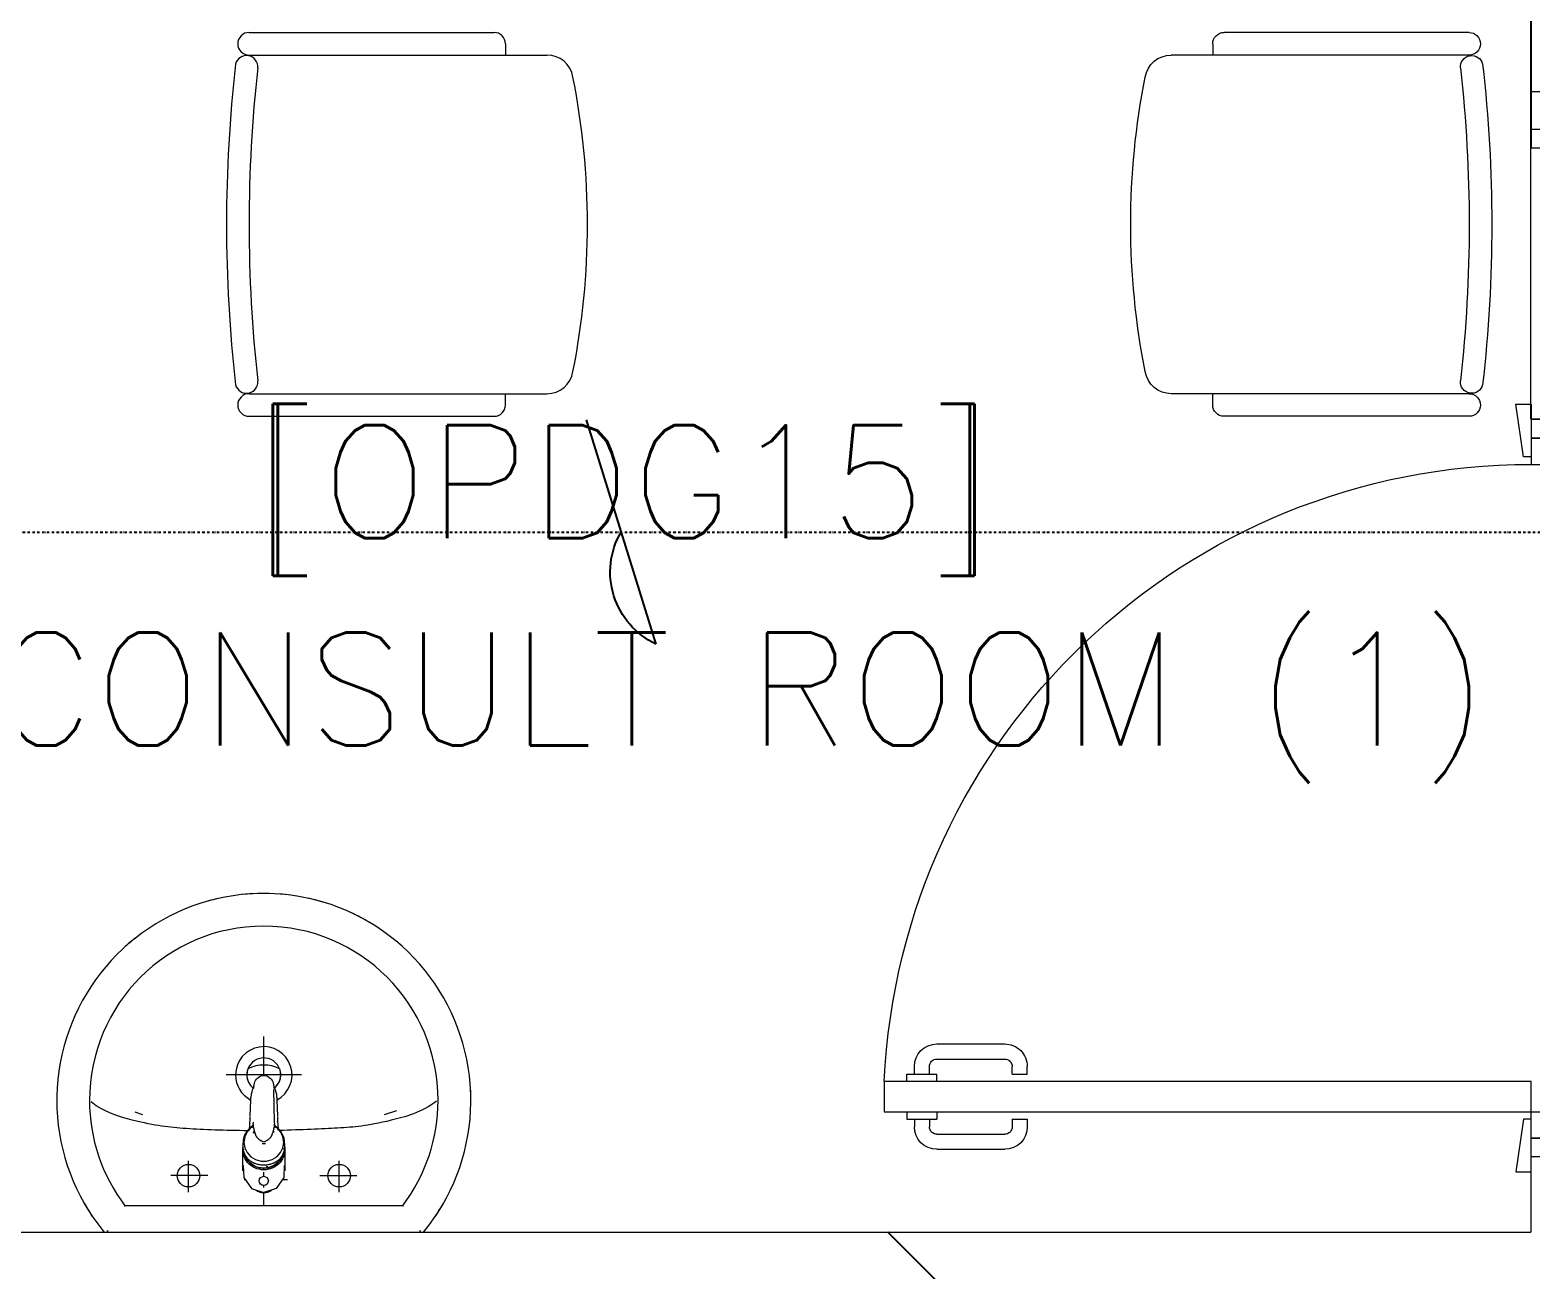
# Model space of a CAD drawing. Header units: inches. Extents: x -12418 to 57169, y -29325 to 19878.
# Drawn here: x 15704 to 17698, y -7218 to -5570 of the extents above; entities that cross this region are included whole.
import ezdxf

# ---------------------------------------------------------------- set-up
doc = ezdxf.new("R2010")
doc.units = ezdxf.units.IN
doc.header["$LTSCALE"] = 25
doc.header["$MEASUREMENT"] = 0
doc.linetypes.add('DASHDOT', pattern=[25.4, 12.7, -6.35, 0, -6.35])
doc.layers.get('0').update_dxf_attribs({"color": 8})
doc.layers.get('Defpoints').update_dxf_attribs({"color": 8})
doc.layers.add('0 @ 50', color=8, linetype='Continuous')
doc.layers.add('T-WIRE', color=140, linetype='Continuous')
for name, color, linetype, lineweight in [('00-Ground Floor$0$72_EGR_BASE_TEXT', 252, 'Continuous', 5), ('00-Ground Floor$0$Aluminum', 251, 'Continuous', 5), ('00-Ground Floor$0$LOADING', 253, 'Continuous', 5), ('00-Ground Floor$0$P-SANR-FIXT', 6, 'Continuous', 18), ('00-Ground Floor$0$P-SANR-FIXT-1', 6, 'Continuous', 13), ('00-Ground Floor$0$Walls', 251, 'Continuous', 5), ('00-Ground Floor$0$Wooden Joinery', 251, 'Continuous', 5), ('E-LITE-CLNG-CNDT', 6, 'DASHDOT', 35), ('T-DATA-CLNG-COND', 51, 'DASHDOT', 25), ('T-DATA-DIM', 251, 'DASHDOT', 25), ('T-DATA-DIM @ 100', 251, 'DASHDOT', 25)]:
    doc.layers.add(name, color=color, linetype=linetype, lineweight=lineweight)
doc.styles.add('00-Ground Floor$0$SIMPLEX', font='SIMPLEX.shx', dxfattribs={"height": 150})
doc.styles.add('DC_Simplex', font='SIMPLEX.shx', dxfattribs={"width": 0.7})
doc.dimstyles.new('DevCad-MM', dxfattribs={"dimscale": 0.01, "dimtxt": 2, "dimasz": 2, "dimexe": 1, "dimexo": 1, "dimgap": 0.6, "dimtad": 1, "dimdec": 0, "dimrnd": 10, "dimzin": 1, "dimdsep": 46, "dimtxsty": 'DC_Simplex', "dimblk1": 'OBLIQUE', "dimblk2": 'OBLIQUE', "dimsah": 1, "dimcen": 3, "dimclrd": 256, "dimclre": 256, "dimclrt": 45, "dimadec": 0, "dimazin": 0, "dimtfac": 1, "dimtdec": 0, "dimtix": 1, "dimtmove": 2, "dimatfit": 2, "dimldrblk": 'OBLIQUE', "dimfxl": 1, "dimtolj": 1, "dimtzin": 0, "dimarcsym": 0})

# ---------------------------------------------------------------- blocks, each defined once
blk = doc.blocks.new('00-Ground Floor$0$A$C72370EFE')
at = {"layer": '00-Ground Floor$0$Wooden Joinery'}
for p, q in [((-0.01, -0.03), (-0.01, -0.07)), ((0, -0.03), (-0.01, -0.03)), ((0.04, -0.03), (0.05, -0.03)), ((0.05, -0.03), (0.05, -0.07)), ((-0.01, -0.04), (-0.02, -0.04)), ((0.05, -0.04), (0.06, -0.04)), ((-0.05, -0.07), (-0.05, -0.16)), ((-0.03, -0.07), (-0.03, -0.16)), ((-0.01, -0.06), (-0.02, -0.06)), ((0, -0.07), (-0.01, -0.07)), ((0.04, -0.07), (0.05, -0.07)), ((0.05, -0.06), (0.06, -0.06)), ((0.07, -0.07), (0.07, -0.16)), ((0.09, -0.07), (0.09, -0.16)), ((-0.01, -0.17), (-0.02, -0.17)), ((-0.01, -0.17), (-0.01, -0.19)), ((0.05, -0.17), (0.06, -0.17)), ((0.05, -0.17), (0.05, -0.19)), ((-0.01, -0.19), (-0.02, -0.19)), ((0.05, -0.19), (0.06, -0.19))]:
    blk.add_line(p, q, dxfattribs=at)
for centre, radius, start, end in [((-0.02, -0.07), 0.03, 90, 180), ((0.06, -0.07), 0.03, 0, 90), ((-0.02, -0.07), 0.01, 90, 180), ((0.06, -0.07), 0.01, 0, 90), ((-0.02, -0.16), 0.03, 180, 270), ((-0.02, -0.16), 0.01, 180, 270), ((0.06, -0.16), 0.01, 270, 0), ((0.06, -0.16), 0.03, 270, 0)]:
    blk.add_arc(centre, radius, start, end, dxfattribs=at)
blk = doc.blocks.new('00-Ground Floor$0$A$C5DAD61B4')
at = {"layer": '00-Ground Floor$0$Wooden Joinery'}
for points in [[(80, 959.1), (80, 969.1), (10, 979.1), (10, 959.1)], [(940, 959.1), (940, 969.1), (1010, 979.1), (1010, 959.1)], [(70, 859.1), (70, 849.1), (0, 839.1), (0, 859.1)], [(120, 859.1), (120, 0), (80, 0), (80, 859.1)], [(950, 859.1), (950, 849.1), (1020, 839.1), (1020, 859.1)]]:
    blk.add_lwpolyline(points, close=True, dxfattribs=at)
for points in [[(45, 859.1), (45, 959.1), (20, 959.1), (20, 859.1), (45, 859.1)], [(45, 859.1), (80, 859.1), (80, 899.1), (90, 899.1), (90, 959.1), (45, 959.1), (45, 859.1)], [(975, 859.1), (940, 859.1), (940, 899.1), (930, 899.1), (930, 959.1), (975, 959.1), (975, 859.1)], [(975, 859.1), (975, 959.1), (1000, 959.1), (1000, 859.1), (975, 859.1)]]:
    blk.add_lwpolyline(points, dxfattribs=at)
blk.add_arc((80, 859.1), 860, 272.666, 0, dxfattribs=at)
at = {"layer": '00-Ground Floor$0$Wooden Joinery', "xscale": 999.9999999998854, "yscale": 999.9999999998854, "zscale": 999.9999999998854, "rotation": 180}
blk.add_blockref('00-Ground Floor$0$A$C72370EFE', (120, 0), dxfattribs=at)
blk = doc.blocks.new('00-Ground Floor$0$GF21016-P')
at = {"layer": '00-Ground Floor$0$LOADING', "extrusion": (-1.24384e-09, -1.20261e-09, -1)}
for p, q in [((0.0128, 0.0179), (0.0128, 0.4136)), ((0.4628, 0.0179), (0.4628, 0.4136)), ((-0.0172, 0.0179), (-0.0172, 0.3435)), ((-0.0022, 0.3585), (0.0128, 0.3585)), ((0.4778, 0.3585), (0.4628, 0.3585)), ((0.4928, 0.0179), (0.4928, 0.3435)), ((0.4778, 0.0029), (0.4778, 0.0029))]:
    blk.add_line(p, q, dxfattribs=at)
for centre, radius, start, end in [((-0.2378, -0.5362), 1.0036, 78.7568, 101.2432), ((-0.0478, 0.4136), 0.035, 0, 80.6557), ((-0.4278, 0.4136), 0.035, 99.3443, 180), ((0.0022, 0.3435), 0.015, 0, 90), ((-0.4778, 0.3435), 0.015, 90, 180), ((-0.0284, 0.0145), 0.015, 284.3864, 95.5209), ((-0.2378, 1.8928), 1.8749, 263.6341, 276.3659), ((-0.4471, 0.0145), 0.015, 84.4791, 255.6136), ((0.0022, 0.0179), 0.015, 270, 0), ((0.0022, 0.0179), 0.015, 180, 270), ((-0.2378, 1.8734), 1.8855, 263.5119, 276.4881), ((-0.4778, 0.0179), 0.015, 270, 0), ((-0.4778, 0.0179), 0.015, 180, 270)]:
    blk.add_arc(centre, radius, start, end, dxfattribs=at)
blk = doc.blocks.new('00-Ground Floor$0$FP_138-161_A_00_GFL_-0_080_Einreichung_Grundrisse_100')
at = {"layer": '00-Ground Floor$0$P-SANR-FIXT'}
blk.add_line((-0.0044, -0.0019), (-0.0045, -0.0021), dxfattribs=at)
at = {"layer": '00-Ground Floor$0$P-SANR-FIXT', "flags": 128}
blk.add_lwpolyline([(-0.0057, -0.0037), (-0.0058, -0.0039), (-0.006, -0.004)], dxfattribs=at)
blk = doc.blocks.new('00-Ground Floor$0$FP_139-161_A_00_GFL_-0_080_Einreichung_Grundrisse_100')
at = {"layer": '00-Ground Floor$0$P-SANR-FIXT'}
blk.add_line((0.0045, -0.0022), (0.0044, -0.002), dxfattribs=at)
at = {"layer": '00-Ground Floor$0$P-SANR-FIXT', "flags": 128}
blk.add_lwpolyline([(0.006, -0.004), (0.0059, -0.0039), (0.0057, -0.0038)], dxfattribs=at)
blk = doc.blocks.new('00-Ground Floor$0$IS_Ceraplus_B8204_BIM_BG _1_ - B8204AA - CERAPLUS single lever basin mixer with pop-up waste-V137-161_A_00_GFL_-0_080_Einreichung_Grundrisse_100')
at = {"layer": '00-Ground Floor$0$P-SANR-FIXT-1'}
h = blk.add_hatch(dxfattribs=at)
h.set_pattern_fill('FP_26', color=256, style=0, pattern_type=2)
h.set_pattern_definition([(225, (0.009, 0), (0.010607, -0.010607), []), (315, (0.009, 0), (0.010607, 0.010607), [])])
h.paths.add_polyline_path([(0.0056, -0.002), (0.0058, -0.0024), (0.0058, -0.0021)])
h.paths.add_polyline_path([(0.007, -0.0039), (0.0088, -0.0045), (0.0084, -0.0043)])
at = {"layer": '00-Ground Floor$0$LOADING'}
for p, q in [((-0.028, 0), (-0.028, -0.0281)), ((0.028, -0.0281), (0.028, 0)), ((-0.0274, -0.0337), (-0.0271, -0.0392)), ((-0.0262, -0.0282), (-0.0263, -0.0287)), ((0.0263, -0.0287), (0.0262, -0.0282)), ((0.0262, -0.0293), (0.0263, -0.0287)), ((0.0271, -0.0392), (0.0274, -0.0337)), ((-0.0137, -0.0512), (-0.0129, -0.0517)), ((0.0124, -0.052), (0.0133, -0.0515)), ((0.0185, -0.0618), (0.019, -0.0539)), ((0.019, -0.0539), (0.0188, -0.0561)), ((0.014, -0.0647), (0.0133, -0.1077))]:
    blk.add_line(p, q, dxfattribs=at)
at = {"layer": '00-Ground Floor$0$LOADING', "flags": 128}
for points in [[(-0.0272, -0.0069), (-0.0266, 0.009), (-0.0165, 0.0236), (0, 0.0291)], [(0.0272, -0.0069), (0.0266, 0.009), (0.0165, 0.0236), (0, 0.0291)], [(-0.0176, -0.0568), (-0.0224, -0.0513), (-0.0254, -0.0448), (-0.0264, -0.0376), (-0.0253, -0.0305), (-0.0222, -0.024), (-0.0172, -0.0186), (-0.0109, -0.0147), (-0.0037, -0.0127), (0.0037, -0.0127), (0.0109, -0.0147), (0.0172, -0.0186), (0.0222, -0.024), (0.0253, -0.0305), (0.0264, -0.0376), (0.0254, -0.0448), (0.0224, -0.0513), (0.0176, -0.0568)], [(-0.0271, -0.0393), (-0.027, -0.0403), (-0.0269, -0.0414), (-0.0267, -0.0424), (-0.0265, -0.0434), (-0.0262, -0.0444), (-0.0259, -0.0454), (-0.0255, -0.0464), (-0.0252, -0.0474), (-0.0247, -0.0484), (-0.0243, -0.0493), (-0.0238, -0.0502), (-0.0232, -0.0511), (-0.0226, -0.052), (-0.022, -0.0529), (-0.0214, -0.0537), (-0.0207, -0.0545), (-0.0199, -0.0553), (-0.0192, -0.0561), (-0.0184, -0.0568), (-0.0176, -0.0575), (-0.0173, -0.0577)], [(0.0173, -0.0577), (0.0181, -0.057), (0.0189, -0.0563), (0.0197, -0.0556), (0.0204, -0.0548), (0.0211, -0.054), (0.0218, -0.0532), (0.0224, -0.0523), (0.023, -0.0514), (0.0236, -0.0505), (0.0241, -0.0496), (0.0246, -0.0487), (0.025, -0.0477), (0.0254, -0.0467), (0.0258, -0.0458), (0.0261, -0.0448), (0.0264, -0.0437), (0.0266, -0.0427), (0.0268, -0.0417), (0.027, -0.0407), (0.0271, -0.0396), (0.0271, -0.0393)], [(-0.019, -0.0539), (-0.0185, -0.0615), (-0.0185, -0.0618)], [(-0.0162, -0.0579), (-0.0156, -0.058), (-0.0151, -0.0581), (-0.0146, -0.0583), (-0.0142, -0.0586), (-0.0139, -0.0588), (-0.0138, -0.0591)], [(-0.0138, -0.0591), (-0.0139, -0.0612), (-0.014, -0.0633)], [(0.0138, -0.0591), (0.0139, -0.0588), (0.0142, -0.0586), (0.0146, -0.0583), (0.0151, -0.0581), (0.0156, -0.058), (0.0162, -0.0579)], [(0.014, -0.0633), (0.0139, -0.0612), (0.0138, -0.0591)], [(0.0171, -0.0578), (0.0174, -0.0575), (0.0176, -0.0568)], [(-0.0181, -0.0728), (-0.0177, -0.083), (-0.0172, -0.0938)], [(0.0172, -0.0938), (0.0177, -0.083), (0.0181, -0.0728)], [(0.0184, -0.0651), (0.0184, -0.0652), (0.0184, -0.0652), (0.0184, -0.0652), (0.0184, -0.0654), (0.0184, -0.0655)], [(-0.0129, -0.1142), (-0.0124, -0.1161), (-0.0118, -0.1179), (-0.0109, -0.1197), (-0.0098, -0.1214), (-0.0084, -0.123), (-0.0067, -0.1244), (-0.0047, -0.1255), (-0.0025, -0.1263), (0, -0.1266)], [(0, -0.1266), (0.0025, -0.1263), (0.0047, -0.1255), (0.0067, -0.1244), (0.0084, -0.123), (0.0098, -0.1214), (0.0109, -0.1197), (0.0118, -0.1179), (0.0124, -0.1161), (0.0129, -0.1142)]]:
    blk.add_lwpolyline(points, dxfattribs=at)
at = {"layer": '00-Ground Floor$0$LOADING'}
for centre, radius, start, end in [((0, 0.0135), 0.00603, 0, 180), ((0, 0.0135), 0.00603, 180, 0), ((-0.009, 0), 0.005, 300, 315), ((0.009, 0), 0.005, 225, 240)]:
    blk.add_arc(centre, radius, start, end, dxfattribs=at)
for centre, major_axis, start_param, end_param in [((0, -0.0281), (-0.028, 0), 4.712389, 6.47291), ((0, -0.0287), (0.0267, 0), 1.570796, 3.036556), ((0, -0.0287), (0.0263, 0), 2.625648, 2.791756), ((0, -0.0287), (-0.0263, 0), 4.712389, 5.759587), ((0, -0.0281), (0.028, 0), 6.093357, 7.853982), ((0, -0.0287), (0.0267, 0), 0.105099, 1.570796), ((0, -0.0287), (0.0262, 0), 0.523599, 1.570796), ((0, -0.0287), (0.0262, 0), 0.349919, 0.515945), ((0, -0.0321), (0.0275, 0), 3.141823, 3.202701), ((0, -0.0321), (0.0275, 0), 3.239313, 3.439417), ((0, -0.0281), (0.028, 0), 3.371221, 3.483334), ((0, -0.0287), (0.0267, 0), 6.059374, 6.108652), ((0, -0.0321), (0.0275, 0), 5.985527, 6.185455), ((0, -0.0281), (0.028, 0), 5.94107, 6.05344), ((0, -0.0321), (0.0275, 0), 6.222066, 6.282955), ((0, -0.0312), (0.0248, 0), 4.111947, 4.191073), ((0, -0.0281), (0.028, 0), 4.202431, 4.259552), ((0, -0.0287), (0.0263, 0), 4.169225, 4.2325), ((0, -0.0281), (0.028, 0), 5.172057, 5.222265)]:
    blk.add_ellipse(centre, major_axis=major_axis, ratio=0.961262, start_param=start_param, end_param=end_param, dxfattribs=at)
for points, knots in [([(-0.0215, -0.0162), (-0.0216, -0.0163), (-0.0219, -0.0167), (-0.0227, -0.0177), (-0.0238, -0.0192), (-0.0249, -0.0211), (-0.0258, -0.0231), (-0.0266, -0.0253), (-0.0273, -0.0282), (-0.0275, -0.0305), (-0.0275, -0.0321)], [0.7859035, 0.7859035, 0.7859035, 0.7859035, 0.7916667, 0.8055556, 0.8333333, 0.8611111, 0.8888889, 0.9166667, 0.9444444, 1, 1, 1, 1]), ([(0.021, -0.0157), (0.0208, -0.0154), (0.0203, -0.0149), (0.0192, -0.0139), (0.0177, -0.0127), (0.0161, -0.0117), (0.0148, -0.0109), (0.0138, -0.0104), (0.0127, -0.0099), (0.0113, -0.0093), (0.0087, -0.0084), (0.0048, -0.0075), (0, -0.0071), (-0.0048, -0.0075), (-0.0087, -0.0084), (-0.0113, -0.0093), (-0.0127, -0.0099), (-0.0138, -0.0104), (-0.0148, -0.0109), (-0.0161, -0.0117), (-0.0177, -0.0127), (-0.0191, -0.0139), (-0.0202, -0.0149), (-0.0208, -0.0154), (-0.021, -0.0157)], [0.2222222, 0.2222222, 0.2222222, 0.2222222, 0.2361111, 0.25, 0.2777778, 0.3055556, 0.3194444, 0.3333333, 0.3472222, 0.3611111, 0.3888889, 0.4444444, 0.5, 0.5555556, 0.6111111, 0.6388889, 0.6527778, 0.6666667, 0.6805556, 0.6944444, 0.7222222, 0.75, 0.7638889, 0.7777778, 0.7777778, 0.7777778, 0.7777778]), ([(0.0275, -0.0321), (0.0275, -0.0305), (0.0273, -0.0282), (0.0266, -0.0253), (0.0258, -0.0231), (0.0249, -0.0211), (0.0238, -0.0192), (0.0227, -0.0177), (0.0219, -0.0167), (0.0216, -0.0163), (0.0215, -0.0162)], [0, 0, 0, 0, 0.0555556, 0.0833333, 0.1111111, 0.1388889, 0.1666667, 0.1944444, 0.2083333, 0.2142181, 0.2142181, 0.2142181, 0.2142181]), ([(0, -0.0378), (-0.0005, -0.038), (-0.0012, -0.0384), (-0.0021, -0.0389), (-0.0028, -0.0393), (-0.0035, -0.0397), (-0.0042, -0.04), (-0.0049, -0.0405), (-0.0055, -0.0409), (-0.0061, -0.0414), (-0.0067, -0.0419), (-0.0072, -0.0424), (-0.0078, -0.0429), (-0.0083, -0.0435), (-0.0088, -0.0441), (-0.0092, -0.0446), (-0.0096, -0.0452), (-0.01, -0.0459), (-0.0103, -0.0466), (-0.0105, -0.0472), (-0.0107, -0.0477), (-0.0108, -0.0481), (-0.0109, -0.0484), (-0.0111, -0.0489), (-0.0114, -0.0497), (-0.0118, -0.0509), (-0.0122, -0.0521), (-0.0124, -0.053), (-0.0126, -0.0537), (-0.0128, -0.0544), (-0.0129, -0.0552), (-0.0131, -0.0559), (-0.0132, -0.0566), (-0.0134, -0.0572), (-0.0136, -0.0581), (-0.0137, -0.0587), (-0.0138, -0.0591)], [0, 0, 0, 0, 0.055556, 0.083333, 0.111111, 0.138889, 0.166667, 0.194444, 0.222222, 0.25, 0.277778, 0.305556, 0.333333, 0.361111, 0.388889, 0.416667, 0.444444, 0.472222, 0.5, 0.527778, 0.541667, 0.555556, 0.569444, 0.583333, 0.611111, 0.666667, 0.722222, 0.75, 0.777778, 0.805556, 0.833333, 0.861111, 0.888889, 0.916667, 0.944444, 1, 1, 1, 1]), ([(0, -0.0357), (-0.0006, -0.0357), (-0.0013, -0.0357), (-0.002, -0.0357), (-0.0022, -0.0357)], [0, 0, 0, 0, 0.1, 0.1298359, 0.1298359, 0.1298359, 0.1298359]), ([(0.0022, -0.0357), (0.002, -0.0357), (0.0013, -0.0357), (0.0006, -0.0357), (0, -0.0357)], [0.8701578, 0.8701578, 0.8701578, 0.8701578, 0.9, 1, 1, 1, 1]), ([(0.0138, -0.0591), (0.0137, -0.0587), (0.0136, -0.0581), (0.0134, -0.0572), (0.0132, -0.0566), (0.0131, -0.0559), (0.0129, -0.0552), (0.0128, -0.0544), (0.0126, -0.0537), (0.0124, -0.053), (0.0122, -0.0521), (0.0118, -0.0509), (0.0114, -0.0497), (0.0111, -0.0489), (0.0109, -0.0484), (0.0108, -0.0481), (0.0107, -0.0477), (0.0105, -0.0472), (0.0103, -0.0466), (0.01, -0.0459), (0.0096, -0.0452), (0.0092, -0.0446), (0.0088, -0.0441), (0.0083, -0.0435), (0.0078, -0.0429), (0.0072, -0.0424), (0.0067, -0.0419), (0.0061, -0.0414), (0.0055, -0.0409), (0.0049, -0.0405), (0.0042, -0.04), (0.0035, -0.0397), (0.0028, -0.0393), (0.0021, -0.0389), (0.0012, -0.0384), (0.0005, -0.038), (0, -0.0378)], [0, 0, 0, 0, 0.055556, 0.083333, 0.111111, 0.138889, 0.166667, 0.194444, 0.222222, 0.25, 0.277778, 0.333333, 0.388889, 0.416667, 0.430556, 0.444444, 0.458333, 0.472222, 0.5, 0.527778, 0.555556, 0.583333, 0.611111, 0.638889, 0.666667, 0.694444, 0.722222, 0.75, 0.777778, 0.805556, 0.833333, 0.861111, 0.888889, 0.916667, 0.944444, 1, 1, 1, 1]), ([(-0.0188, -0.0538), (-0.0188, -0.0547), (-0.0186, -0.0582), (-0.0185, -0.0619), (-0.0184, -0.0646)], [0.6724021, 0.6724021, 0.6724021, 0.6724021, 0.75, 1, 1, 1, 1]), ([(-0.0162, -0.0579), (-0.0162, -0.0578), (-0.0163, -0.0578), (-0.0165, -0.0577), (-0.0166, -0.0575), (-0.0167, -0.0574), (-0.0169, -0.0573), (-0.017, -0.0572), (-0.0172, -0.0571), (-0.0173, -0.057), (-0.0175, -0.0569), (-0.0176, -0.0568)], [0, 0, 0, 0, 0.1, 0.2, 0.3, 0.4, 0.5, 0.6, 0.7, 0.8, 1, 1, 1, 1]), ([(-0.0148, -0.0587), (-0.015, -0.0586), (-0.0159, -0.0583), (-0.0167, -0.058), (-0.0172, -0.0578)], [0.8, 0.8, 0.8, 0.8, 0.85, 1, 1, 1, 1]), ([(0.0141, -0.0613), (0.0141, -0.0611), (0.0143, -0.0608), (0.0145, -0.0604), (0.0148, -0.06), (0.0151, -0.0596), (0.0153, -0.0594), (0.0155, -0.0592), (0.0156, -0.059), (0.0158, -0.0588), (0.016, -0.0587), (0.0163, -0.0585), (0.0165, -0.0583), (0.0166, -0.0582)], [0.3333333, 0.3333333, 0.3333333, 0.3333333, 0.4166667, 0.5, 0.5833333, 0.6666667, 0.7083333, 0.75, 0.7916667, 0.8333333, 0.875, 0.9166667, 1, 1, 1, 1]), ([(0.0176, -0.0568), (0.0175, -0.0569), (0.0173, -0.057), (0.0172, -0.0571), (0.017, -0.0572), (0.0169, -0.0573), (0.0167, -0.0574), (0.0166, -0.0575), (0.0165, -0.0577), (0.0163, -0.0578), (0.0162, -0.0578), (0.0162, -0.0579)], [0, 0, 0, 0, 0.2, 0.3, 0.4, 0.5, 0.6, 0.7, 0.8, 0.9, 1, 1, 1, 1]), ([(0.0184, -0.0646), (0.0185, -0.0619), (0.0186, -0.0582), (0.0188, -0.0547), (0.0188, -0.0538)], [0, 0, 0, 0, 0.25, 0.3275586, 0.3275586, 0.3275586, 0.3275586]), ([(-0.0131, -0.1116), (-0.0132, -0.1115), (-0.0135, -0.1109), (-0.0141, -0.1099), (-0.0147, -0.1086), (-0.0153, -0.1072), (-0.0159, -0.1053), (-0.0167, -0.1021), (-0.0171, -0.0992), (-0.0171, -0.0973)], [0.4856715, 0.4856715, 0.4856715, 0.4856715, 0.5, 0.55, 0.6, 0.65, 0.7, 0.8, 1, 1, 1, 1]), ([(0.0131, -0.1116), (0.0133, -0.1113), (0.0137, -0.1106), (0.0142, -0.1096), (0.0147, -0.1084), (0.0153, -0.1072), (0.0159, -0.1053), (0.0167, -0.1021), (0.0171, -0.0992), (0.0171, -0.0973)], [-0.5143371, -0.5143371, -0.5143371, -0.5143371, -0.475, -0.4375, -0.4, -0.35, -0.3, -0.2, 0, 0, 0, 0]), ([(-0.0132, -0.1091), (-0.0132, -0.1096), (-0.0132, -0.1103), (-0.0132, -0.1111), (-0.0132, -0.1115), (-0.0132, -0.1118), (-0.0131, -0.1122), (-0.0131, -0.1125), (-0.0131, -0.1128), (-0.0131, -0.1131), (-0.013, -0.1134), (-0.013, -0.1138), (-0.0129, -0.1141), (-0.0129, -0.1142)], [0.2, 0.2, 0.2, 0.2, 0.4, 0.5, 0.55, 0.6, 0.65, 0.7, 0.75, 0.8, 0.85, 0.9, 1, 1, 1, 1]), ([(0.0129, -0.1142), (0.0129, -0.1141), (0.013, -0.1138), (0.013, -0.1134), (0.0131, -0.1131), (0.0131, -0.1128), (0.0131, -0.1125), (0.0131, -0.1122), (0.0132, -0.1118), (0.0132, -0.1115), (0.0132, -0.1111), (0.0132, -0.1103), (0.0132, -0.1096), (0.0132, -0.1091)], [0, 0, 0, 0, 0.1, 0.15, 0.2, 0.25, 0.3, 0.35, 0.4, 0.45, 0.5, 0.6, 0.8, 0.8, 0.8, 0.8])]:
    blk.add_open_spline(points, degree=3, knots=knots, dxfattribs=at)
for points in [[(-0.0172, -0.0578), (-0.0171, -0.0578), (-0.0169, -0.058), (-0.0167, -0.0581), (-0.0166, -0.0582)], [(-0.0162, -0.0579), (-0.0162, -0.0579), (-0.0164, -0.0581), (-0.0165, -0.0582), (-0.0166, -0.0583), (-0.0166, -0.0582), (-0.0166, -0.0582)], [(-0.0166, -0.0582), (-0.0163, -0.0585), (-0.0156, -0.059), (-0.0148, -0.0599), (-0.0142, -0.0609), (-0.0139, -0.0617), (-0.0138, -0.0621)], [(0.0172, -0.0578), (0.0168, -0.0579), (0.0158, -0.0583), (0.0147, -0.0587), (0.0141, -0.059)], [(0.0166, -0.0582), (0.0166, -0.0582), (0.0166, -0.0583), (0.0165, -0.0582), (0.0164, -0.0581), (0.0162, -0.0579), (0.0162, -0.0579)], [(0.0166, -0.0582), (0.0167, -0.0582), (0.0168, -0.0581), (0.0169, -0.058), (0.0169, -0.058)], [(0.0169, -0.058), (0.017, -0.0579), (0.0171, -0.0579), (0.0171, -0.0578)], [(-0.0184, -0.0646), (-0.0183, -0.0659), (-0.0182, -0.0684), (-0.0181, -0.0709), (-0.0181, -0.0721)], [(-0.014, -0.0633), (-0.014, -0.0633), (-0.014, -0.0633), (-0.014, -0.0633)], [(-0.014, -0.0646), (-0.014, -0.0644), (-0.014, -0.064), (-0.014, -0.0635), (-0.014, -0.0633)], [(0.014, -0.0633), (0.014, -0.0633), (0.014, -0.0633), (0.014, -0.0633)], [(0.014, -0.0633), (0.014, -0.0635), (0.014, -0.064), (0.014, -0.0644), (0.014, -0.0647)], [(0.0181, -0.0721), (0.0181, -0.0709), (0.0182, -0.0684), (0.0183, -0.0659), (0.0184, -0.0646)], [(-0.0172, -0.0938), (-0.0172, -0.0944), (-0.0172, -0.0956), (-0.0171, -0.0967), (-0.0171, -0.0973)], [(0.0171, -0.0973), (0.0171, -0.0967), (0.0172, -0.0956), (0.0172, -0.0944), (0.0172, -0.0938)]]:
    blk.add_open_spline(points, degree=3, dxfattribs=at)
for name in ['00-Ground Floor$0$FP_138-161_A_00_GFL_-0_080_Einreichung_Grundrisse_100', '00-Ground Floor$0$FP_139-161_A_00_GFL_-0_080_Einreichung_Grundrisse_100']:
    blk.add_blockref(name, (0, 0), dxfattribs=at)
blk = doc.blocks.new('00-Ground Floor$0$_100_WB_KER_REN_55x45x18 - _100_WB_KER_REN_55x45x18-V63-161_A_00_GFL_-0_080_Einreichung_Grundrisse_100')
at = {"layer": '00-Ground Floor$0$LOADING'}
for p, q in [((-0.2075, 0.225), (-0.2075, 0.2227)), ((0.2074, 0.225), (-0.2074, 0.225)), ((0.2075, 0.2227), (0.2075, 0.225)), ((-0.1855, 0.1899), (0.1855, 0.1899)), ((0, 0.1899), (0, 0.1724)), ((-0.1, 0.172), (-0.1, 0.1303)), ((0, 0.1656), (0, 0.1628)), ((0.1, 0.172), (0.1, 0.1303)), ((-0.0744, 0.15), (-0.1234, 0.15)), ((-0.0259, 0.155), (-0.0315, 0.155)), ((0, 0.1509), (0, 0.1454)), ((0, 0.1422), (0, 0.1399)), ((0.026, 0.155), (0.0248, 0.155)), ((0.0744, 0.15), (0.1234, 0.15)), ((-0.1763, 0.0637), (-0.1598, 0.0692)), ((0.1605, 0.0691), (0.1707, 0.0656)), ((-0.05, 0.0161), (0.05, 0.0161)), ((0, 0.0168), (0, -0.0348))]:
    blk.add_line(p, q, dxfattribs=at)
at = {"layer": '00-Ground Floor$0$LOADING', "flags": 128}
for points in [[(-0.2121, 0.225), (-0.219, 0.2164), (-0.2254, 0.2075), (-0.2316, 0.1983), (-0.2373, 0.189), (-0.2427, 0.1794), (-0.2476, 0.1696), (-0.2522, 0.1596), (-0.2564, 0.1494), (-0.2602, 0.1391), (-0.2635, 0.1286), (-0.2665, 0.118), (-0.269, 0.1073), (-0.271, 0.0965), (-0.2727, 0.0856), (-0.2739, 0.0747), (-0.2747, 0.0637), (-0.275, 0.0527), (-0.275, 0.05)], [(0.275, 0.05), (0.2748, 0.061), (0.2741, 0.072), (0.273, 0.0829), (0.2715, 0.0938), (0.2695, 0.1046), (0.2671, 0.1154), (0.2643, 0.126), (0.261, 0.1365), (0.2574, 0.1469), (0.2533, 0.1571), (0.2488, 0.1671), (0.2439, 0.177), (0.2387, 0.1866), (0.233, 0.1961), (0.227, 0.2053), (0.2206, 0.2142), (0.2138, 0.2229), (0.2121, 0.225)], [(-0.275, 0.05), (-0.2748, 0.039), (-0.2741, 0.028), (-0.273, 0.0171), (-0.2715, 0.0062), (-0.2695, -0.0046), (-0.2671, -0.0154), (-0.2643, -0.026), (-0.261, -0.0365), (-0.2574, -0.0469), (-0.2533, -0.0571), (-0.2488, -0.0671), (-0.2439, -0.077), (-0.2387, -0.0866), (-0.233, -0.0961), (-0.227, -0.1053), (-0.2206, -0.1142), (-0.2138, -0.1229), (-0.2067, -0.1313), (-0.1993, -0.1395), (-0.1916, -0.1473), (-0.1836, -0.1548), (-0.1752, -0.162), (-0.1666, -0.1688), (-0.1577, -0.1753), (-0.1486, -0.1814), (-0.1392, -0.1872), (-0.1296, -0.1925), (-0.1198, -0.1975), (-0.1098, -0.2021), (-0.0996, -0.2063), (-0.0893, -0.2101), (-0.0788, -0.2135), (-0.0682, -0.2164), (-0.0575, -0.2189), (-0.0467, -0.221), (-0.0359, -0.2227), (-0.0249, -0.2239), (-0.014, -0.2246), (-0.003, -0.225), (0.008, -0.2249), (0.019, -0.2243), (0.03, -0.2234), (0.0409, -0.2219), (0.0517, -0.2201), (0.0625, -0.2178), (0.0731, -0.2151), (0.0837, -0.212), (0.0941, -0.2084), (0.1043, -0.2044), (0.1144, -0.2001), (0.1243, -0.1953), (0.1341, -0.1901), (0.1436, -0.1846), (0.1528, -0.1786), (0.1618, -0.1723), (0.1706, -0.1657), (0.1791, -0.1587), (0.1873, -0.1514), (0.1952, -0.1437), (0.2028, -0.1358), (0.21, -0.1275), (0.217, -0.119), (0.2236, -0.1101), (0.2298, -0.1011), (0.2356, -0.0918), (0.2411, -0.0822), (0.2462, -0.0725), (0.2509, -0.0625), (0.2552, -0.0524), (0.2591, -0.0421), (0.2626, -0.0317), (0.2656, -0.0211), (0.2683, -0.0104), (0.2705, 0.0003), (0.2722, 0.0112), (0.2736, 0.0221), (0.2745, 0.0331), (0.2749, 0.0441), (0.275, 0.05)]]:
    blk.add_lwpolyline(points, dxfattribs=at)
at = {"layer": '00-Ground Floor$0$LOADING'}
for centre in [(-0.1, 0.15), (0.1, 0.15)]:
    blk.add_circle(centre, 0.015, dxfattribs=at)
for centre, radius, start, end in [((0, 0.05), 0.275, 140.4788, 141.2381), ((0, 0.05), 0.275, 38.7619, 39.5212), ((0, 0.05), 0.275, 145.9324, 150.3591), ((0, 0.05), 0.275, 29.6409, 34.0676), ((0, 0.05), 0.2315, 142.8209, 180), ((0, 0.05), 0.2315, 0, 37.1791), ((0, 0.155), 0.0175, 54.0899, 125.9101), ((0, 0.155), 0.0175, 68.869, 83.8798), ((0, 0.155), 0.0175, 251.9463, 258.2346), ((0, 0.05), 0.275, 180, 183.6225), ((0, 0.05), 0.2315, 180, 0), ((0, 0.0161), 0.0375, 117.1305, 0), ((0, 0.0161), 0.0375, 0, 61.4146), ((0, 0.0161), 0.0225, 129.5025, 0), ((0, 0.0161), 0.0225, 156.725, 162.0134), ((0, 0.0161), 0.0225, 138.0808, 143.3939), ((0, 0.0161), 0.0225, 0, 51.4286), ((0, 0.0161), 0.0225, 36.616, 41.9265), ((0, 0.0161), 0.0225, 17.9887, 23.276), ((0, 0.0161), 0.0225, 180, 193.3417), ((0, 0.0161), 0.0225, 197.0466, 201.508), ((0, 0.05), 0.047, 243.4433, 296.5567), ((0, 0.0161), 0.0225, 338.492, 342.9534), ((0, 0.0161), 0.0225, 346.6583, 0), ((0, 0.05), 0.275, 307.6689, 312), ((0, 0.05), 0.275, 240, 245.6589), ((0, 0.05), 0.275, 252, 257.5535), ((0, 0.05), 0.275, 282.9241, 288), ((0, 0.05), 0.275, 264, 276)]:
    blk.add_arc(centre, radius, start, end, dxfattribs=at)
for points, knots in [([(-0.2074, 0.225), (-0.2078, 0.225), (-0.2086, 0.225), (-0.2095, 0.225), (-0.2102, 0.225), (-0.2106, 0.225), (-0.2109, 0.225), (-0.2111, 0.225), (-0.2114, 0.225), (-0.2116, 0.225), (-0.2118, 0.225), (-0.2119, 0.225), (-0.2119, 0.225)], [-1, -1, -1, -1, -0.8333333, -0.6666667, -0.5833333, -0.5, -0.4583333, -0.4166667, -0.3333333, -0.2916667, -0.25, -0.1666667, -0.1666667, -0.1666667, -0.1666667]), ([(0.2119, 0.225), (0.2119, 0.225), (0.2118, 0.225), (0.2116, 0.225), (0.2114, 0.225), (0.2111, 0.225), (0.2109, 0.225), (0.2106, 0.225), (0.2102, 0.225), (0.2095, 0.225), (0.2086, 0.225), (0.2078, 0.225), (0.2074, 0.225)], [-0.8333333, -0.8333333, -0.8333333, -0.8333333, -0.75, -0.7083333, -0.6666667, -0.5833333, -0.5416667, -0.5, -0.4166667, -0.3333333, -0.1666667, 0, 0, 0, 0]), ([(-0.0037, 0.1721), (-0.0046, 0.1719), (-0.0064, 0.1714), (-0.0081, 0.1705), (-0.009, 0.17)], [0.5653198, 0.5653198, 0.5653198, 0.5653198, 0.6111111, 0.6666667, 0.6666667, 0.6666667, 0.6666667]), ([(0.009, 0.17), (0.0086, 0.1703), (0.0077, 0.1708), (0.0059, 0.1715), (0.0046, 0.1719), (0.0037, 0.1721)], [0.3333333, 0.3333333, 0.3333333, 0.3333333, 0.3611111, 0.3888889, 0.4346482, 0.4346482, 0.4346482, 0.4346482]), ([(-0.2294, 0.0509), (-0.2103, 0.066), (-0.1431, 0.0839), (-0.1084, 0.0863), (-0.0496, 0.0893), (-0.0206, 0.0899)], [0.0392191, 0.0392191, 0.0392191, 0.0392191, 0.1715289, 0.4228457, 0.6475389, 0.6475389, 0.6475389, 0.6475389]), ([(0.0209, 0.0903), (0.0512, 0.0901), (0.1113, 0.0879), (0.1514, 0.0828), (0.2115, 0.0665), (0.2292, 0.052)], [0.7533082, 0.7533082, 0.7533082, 0.7533082, 0.9865548, 1.235629, 1.3638988, 1.3638988, 1.3638988, 1.3638988]), ([(-0.0141, 0.0337), (-0.0162, 0.0319), (-0.0207, 0.0267), (-0.0225, 0.02), (-0.0225, 0.0161)], [0.7144203, 0.7144203, 0.7144203, 0.7144203, 0.8333333, 1, 1, 1, 1]), ([(0.0225, 0.0161), (0.0225, 0.0187), (0.0216, 0.0239), (0.0182, 0.0298), (0.0152, 0.0327), (0.0141, 0.0337)], [0, 0, 0, 0, 0.1111111, 0.2222222, 0.285568, 0.285568, 0.285568, 0.285568])]:
    blk.add_open_spline(points, degree=3, knots=knots, dxfattribs=at)
for points in [[(-0.2075, 0.2227), (-0.2075, 0.2231), (-0.2075, 0.2235), (-0.2075, 0.2239)], [(0.2075, 0.2239), (0.2075, 0.2235), (0.2075, 0.2231), (0.2075, 0.2227)], [(-0.1852, 0.1899), (-0.1853, 0.1899), (-0.1854, 0.1899), (-0.1855, 0.1899)], [(0.1855, 0.1899), (0.1854, 0.1899), (0.1853, 0.1899), (0.1852, 0.1899)], [(-0.0009, 0.1725), (-0.0013, 0.1725), (-0.0018, 0.1724), (-0.0022, 0.1724)], [(0.0022, 0.1724), (0.0018, 0.1724), (0.0013, 0.1725), (0.0009, 0.1725)], [(-0.0225, 0.0161), (-0.0225, 0.0147), (-0.0222, 0.012), (-0.0215, 0.0093), (-0.021, 0.008)], [(0.021, 0.008), (0.0215, 0.0093), (0.0222, 0.012), (0.0225, 0.0147), (0.0225, 0.0161)]]:
    blk.add_open_spline(points, degree=3, dxfattribs=at)
at = {"layer": '00-Ground Floor$0$LOADING', "xscale": -1, "rotation": 5.088887490341627e-12}
blk.add_blockref('00-Ground Floor$0$IS_Ceraplus_B8204_BIM_BG _1_ - B8204AA - CERAPLUS single lever basin mixer with pop-up waste-V137-161_A_00_GFL_-0_080_Einreichung_Grundrisse_100', (0, 0.1434), dxfattribs=at)
blk = doc.blocks.new('00-Ground Floor$0$A$C37be4daf')
at = {"layer": '00-Ground Floor$0$Aluminum'}
for p, q in [((1416, 598.2), (216, 598.2)), ((241, 498.2), (241, 598.2)), ((291, 548.2), (291, 598.2)), ((1341, 548.2), (1341, 598.2)), ((1391, 498.2), (1391, 598.2)), ((291, 573.2), (1341, 573.2)), ((1391, 548.2), (241, 548.2)), ((1416, 498.2), (216, 498.2))]:
    blk.add_line(p, q, dxfattribs=at)
at = {"layer": '00-Ground Floor$0$Walls'}
for p, q in [((216, 498.2), (216, 598.2)), ((1416, 498.2), (1416, 598.2))]:
    blk.add_line(p, q, dxfattribs=at)
blk = doc.blocks.new('00-Ground Floor')
at = {"layer": '00-Ground Floor$0$Walls'}
for p, q in [((17697.7, -6087.4, 0), (17697.7, -4167.4, 0)), ((17697.7, -6087.4, 0), (17797.7, -6087.4, 0)), ((17697.7, -7067.4, 0), (17697.7, -7167.4, 0)), ((14197.9, -7167.4, 0), (17697.7, -7167.4, 0))]:
    blk.add_line(p, q, dxfattribs=at)
at = {"rotation": 90}
blk.add_blockref('00-Ground Floor$0$A$C37be4daf', (18296, -5943.4, 0), dxfattribs=at)
at = {"layer": '00-Ground Floor$0$LOADING', "extrusion": (2.24019e-05, 2.67576e-11, 1), "xscale": -1000.000000000005, "yscale": 1000.000000000005, "zscale": -1000.000000000005, "rotation": 270.0000251123527}
blk.add_blockref('00-Ground Floor$0$GF21016-P', (15977.1, -6066.3, 0.4), dxfattribs=at)
at = {"layer": '00-Ground Floor$0$LOADING', "extrusion": (-2.24019e-05, 2.67576e-11, 1), "xscale": 1000.000000000005, "yscale": 1000.000000000005, "zscale": -1000.000000000002, "rotation": 89.9999748876473}
blk.add_blockref('00-Ground Floor$0$GF21016-P', (17633.5, -6066.3, -0.4), dxfattribs=at)
at = {"layer": '00-Ground Floor$0$LOADING', "xscale": 1000, "yscale": 1000, "zscale": 1000, "rotation": 180}
blk.add_blockref('00-Ground Floor$0$_100_WB_KER_REN_55x45x18 - _100_WB_KER_REN_55x45x18-V63-161_A_00_GFL_-0_080_Einreichung_Grundrisse_100', (16014.6, -6942.4, 0), dxfattribs=at)
at = {"layer": '00-Ground Floor$0$Wooden Joinery', "xscale": -1, "rotation": 270}
blk.add_blockref('00-Ground Floor$0$A$C5DAD61B4', (16838.7, -7087.4, 0), dxfattribs=at)
at = {"layer": '00-Ground Floor$0$72_EGR_BASE_TEXT', "char_height": 150, "attachment_point": 2, "style": '00-Ground Floor$0$SIMPLEX'}
for s, insert in [('[OPDG15]', (16492.7, -6095.3, 0)), ('GENERAL CONSULT ROOM (1)', (16156.1, -6370.8))]:
    blk.add_mtext(s, dxfattribs=dict(at, insert=insert))
blk = doc.blocks.new('W-TEL')
blk.add_line((-66, -212.7), (66, 212.7))
blk.add_arc((130.7, 76), 151.2, 115.3301, 210.179)
blk = doc.blocks.new('*U118')
at = {"layer": 'T-WIRE', "xscale": -0.006999999999825377, "yscale": 0.006999999999970897, "zscale": 0.006999999999999999}
blk.add_blockref('W-TEL', (0, 0), dxfattribs=at)
blk = doc.blocks.new('_OBLIQUE')
at = {"color": 0, "linetype": 'ByBlock'}
blk.add_line((-0.5, -0.5), (0.5, 0.5), dxfattribs=at)
blk = doc.blocks.new('*D149')
at = {"layer": 'Defpoints', "color": 0, "transparency": 16777216}
for p in [(16943.5, -7267.4), (17394.6, -7267.4, 0), (17394.6, -9182.9, 0)]:
    blk.add_point(p, dxfattribs=at)
at = {"layer": 'T-DATA-DIM', "lineweight": -2, "transparency": 16777216}
for p, q in [((17294.6, -7267.4), (16843.5, -7267.4)), ((16943.5, -9182.9), (16943.5, -7267.4)), ((17294.6, -9182.9), (16843.5, -9182.9))]:
    blk.add_line(p, q, dxfattribs=at)
at = {"layer": 'T-DATA-DIM', "lineweight": -2, "transparency": 16777216, "xscale": 200, "yscale": 200, "zscale": 200}
for p, rotation in [((16943.5, -7267.4), 90), ((16943.5, -9182.9), 270)]:
    blk.add_blockref('_OBLIQUE', p, dxfattribs=dict(at, rotation=rotation))
at = {"layer": 'T-DATA-DIM', "color": 45, "transparency": 16777216, "insert": (16783.5, -7872.7), "char_height": 200, "attachment_point": 5, "rotation": 90, "style": 'DC_Simplex'}
blk.add_mtext('\\A1;1920', dxfattribs=at)

msp = doc.modelspace()

# ---------------------------------------------------------------- linework, layer by layer
at = {"layer": 'T-DATA-CLNG-COND', "ltscale": 0.01, "elevation": 0}
msp.add_lwpolyline([(14501, -6237.3), (17847.7, -6237.3)], dxfattribs=at)

# ---------------------------------------------------------------- block references
at = {"layer": '0 @ 50', "xscale": 100, "yscale": 100, "zscale": 100, "rotation": 180}
msp.add_blockref('*U118', (16489.1, -6237.3, 0), dxfattribs=at)
at = {"layer": 'E-LITE-CLNG-CNDT'}
msp.add_blockref('00-Ground Floor', (0, 0), dxfattribs=at)

# ---------------------------------------------------------------- dimensions: what is measured, and where the dimension line sits
at = {"layer": 'T-DATA-DIM @ 100'}
dim = msp.add_linear_dim(base=(16943.4904, -7267.4271), p1=(17394.6233, -9182.8668, 0), p2=(17394.6233, -7267.4271, 0), angle=90, dimstyle='DevCad-MM', override={"dimscale": 100, "dimtix": 1, "dimtofl": 1, "dimtmove": 2, "dimatfit": 2}, dxfattribs=at)
dim.commit()
dim.dimension.update_dxf_attribs({"geometry": '*D149', "text_midpoint": (16783.4904, -7872.734), "dimtype": 160})

doc.saveas('drawing.dxf')
